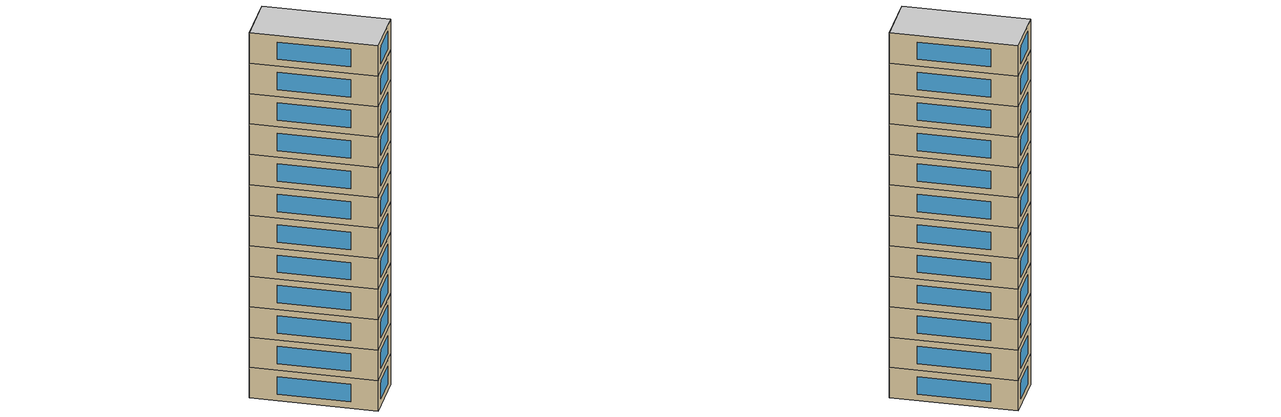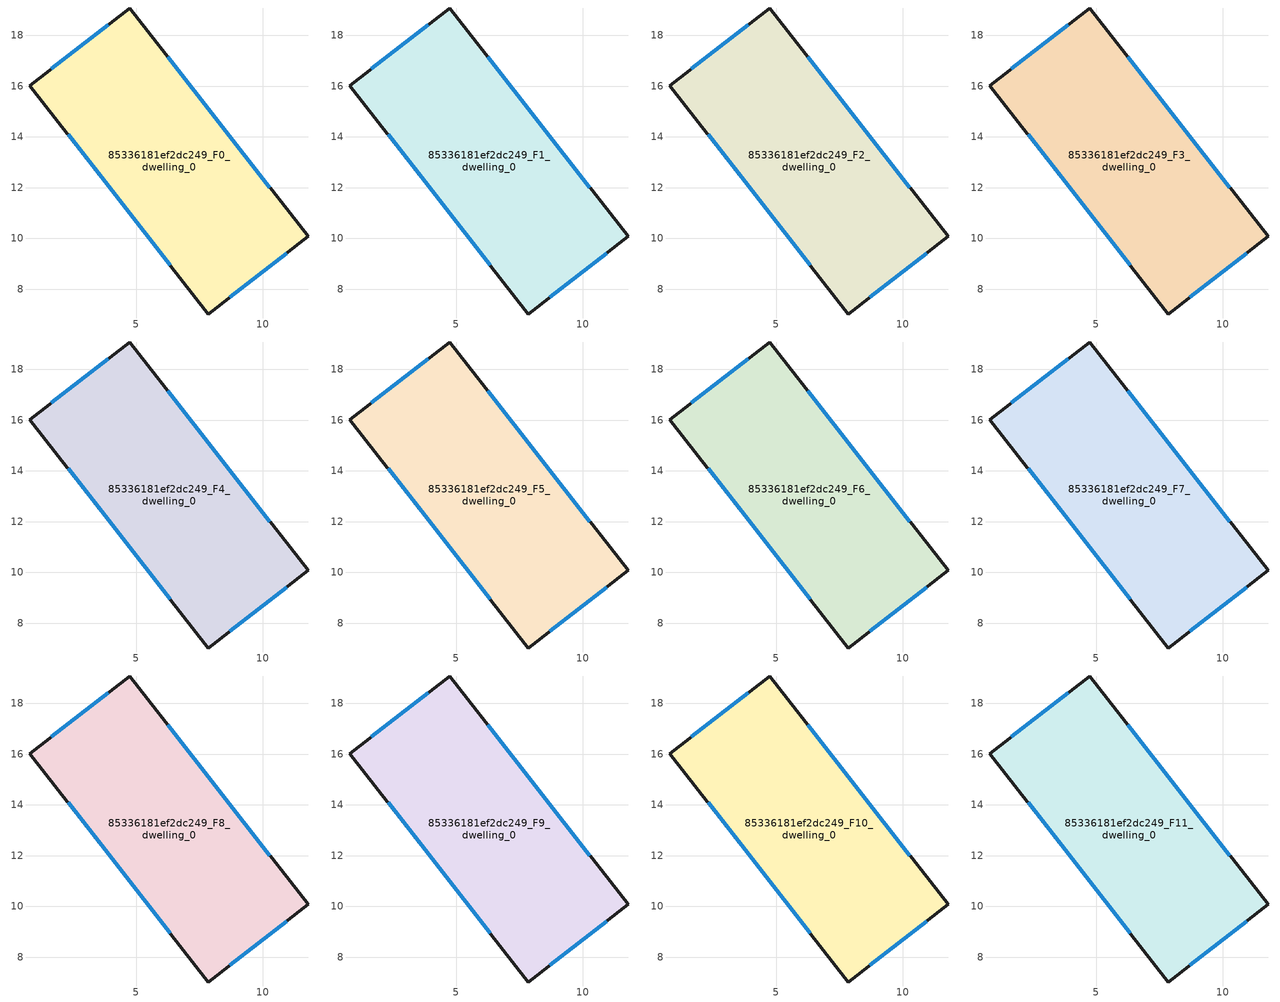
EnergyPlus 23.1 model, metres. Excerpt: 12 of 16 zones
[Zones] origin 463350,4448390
85336181ef2dc249_F0_dwelling_0
 floor ground (EU_floor_Construction): 4.75,19.08 11.78,10.08 7.84,7.02 0.81,16.02 z0
 wall outside (EU_wall_Construction): 4.75,19.08 0.81,16.02 7.84,7.02 11.78,10.08 4.75,19.08 z0:3
 window (EU_Window_Construction): 3.91,18.42 1.66,16.68 / 10.28,12 6.26,17.15 / 8.69,7.68 10.94,9.42 / 2.32,14.1 6.34,8.95 z0.64:2.36
85336181ef2dc249_F1_dwelling_0
 floor to 85336181ef2dc249_F0_dwelling_0 (EU_floor_Construction): 4.75,19.08 11.78,10.08 7.84,7.02 0.81,16.02 z3
 wall outside (EU_wall_Construction): 4.75,19.08 0.81,16.02 7.84,7.02 11.78,10.08 4.75,19.08 z3:6
 window (EU_Window_Construction): 3.91,18.42 1.66,16.68 / 10.28,12 6.26,17.15 / 8.69,7.68 10.94,9.42 / 2.32,14.1 6.34,8.95 z3.64:5.36
85336181ef2dc249_F2_dwelling_0
 floor to 85336181ef2dc249_F1_dwelling_0 (EU_floor_Construction): 4.75,19.08 11.78,10.08 7.84,7.02 0.81,16.02 z6
 wall outside (EU_wall_Construction): 4.75,19.08 0.81,16.02 7.84,7.02 11.78,10.08 4.75,19.08 z6:9
 window (EU_Window_Construction): 3.91,18.42 1.66,16.68 / 10.28,12 6.26,17.15 / 8.69,7.68 10.94,9.42 / 2.32,14.1 6.34,8.95 z6.64:8.36
85336181ef2dc249_F3_dwelling_0
 floor to 85336181ef2dc249_F2_dwelling_0 (EU_floor_Construction): 4.75,19.08 11.78,10.08 7.84,7.02 0.81,16.02 z9
 wall outside (EU_wall_Construction): 4.75,19.08 0.81,16.02 7.84,7.02 11.78,10.08 4.75,19.08 z9:12
 window (EU_Window_Construction): 3.91,18.42 1.66,16.68 / 10.28,12 6.26,17.15 / 8.69,7.68 10.94,9.42 / 2.32,14.1 6.34,8.95 z9.64:11.36
85336181ef2dc249_F4_dwelling_0
 floor to 85336181ef2dc249_F3_dwelling_0 (EU_floor_Construction): 4.75,19.08 11.78,10.08 7.84,7.02 0.81,16.02 z12
 wall outside (EU_wall_Construction): 4.75,19.08 0.81,16.02 7.84,7.02 11.78,10.08 4.75,19.08 z12:15
 window (EU_Window_Construction): 3.91,18.42 1.66,16.68 / 10.28,12 6.26,17.15 / 8.69,7.68 10.94,9.42 / 2.32,14.1 6.34,8.95 z12.64:14.36
85336181ef2dc249_F5_dwelling_0
 floor to 85336181ef2dc249_F4_dwelling_0 (EU_floor_Construction): 4.75,19.08 11.78,10.08 7.84,7.02 0.81,16.02 z15
 wall outside (EU_wall_Construction): 4.75,19.08 0.81,16.02 7.84,7.02 11.78,10.08 4.75,19.08 z15:18
 window (EU_Window_Construction): 3.91,18.42 1.66,16.68 / 10.28,12 6.26,17.15 / 8.69,7.68 10.94,9.42 / 2.32,14.1 6.34,8.95 z15.64:17.36
85336181ef2dc249_F6_dwelling_0
 floor to 85336181ef2dc249_F5_dwelling_0 (EU_floor_Construction): 4.75,19.08 11.78,10.08 7.84,7.02 0.81,16.02 z18
 wall outside (EU_wall_Construction): 4.75,19.08 0.81,16.02 7.84,7.02 11.78,10.08 4.75,19.08 z18:21
 window (EU_Window_Construction): 3.91,18.42 1.66,16.68 / 10.28,12 6.26,17.15 / 8.69,7.68 10.94,9.42 / 2.32,14.1 6.34,8.95 z18.64:20.36
85336181ef2dc249_F7_dwelling_0
 floor to 85336181ef2dc249_F6_dwelling_0 (EU_floor_Construction): 4.75,19.08 11.78,10.08 7.84,7.02 0.81,16.02 z21
 wall outside (EU_wall_Construction): 4.75,19.08 0.81,16.02 7.84,7.02 11.78,10.08 4.75,19.08 z21:24
 window (EU_Window_Construction): 3.91,18.42 1.66,16.68 / 10.28,12 6.26,17.15 / 8.69,7.68 10.94,9.42 / 2.32,14.1 6.34,8.95 z21.64:23.36
85336181ef2dc249_F8_dwelling_0
 floor to 85336181ef2dc249_F7_dwelling_0 (EU_floor_Construction): 4.75,19.08 11.78,10.08 7.84,7.02 0.81,16.02 z24
 wall outside (EU_wall_Construction): 4.75,19.08 0.81,16.02 7.84,7.02 11.78,10.08 4.75,19.08 z24:27
 window (EU_Window_Construction): 3.91,18.42 1.66,16.68 / 10.28,12 6.26,17.15 / 8.69,7.68 10.94,9.42 / 2.32,14.1 6.34,8.95 z24.64:26.36
85336181ef2dc249_F9_dwelling_0
 floor to 85336181ef2dc249_F8_dwelling_0 (EU_floor_Construction): 4.75,19.08 11.78,10.08 7.84,7.02 0.81,16.02 z27
 wall outside (EU_wall_Construction): 4.75,19.08 0.81,16.02 7.84,7.02 11.78,10.08 4.75,19.08 z27:30
 window (EU_Window_Construction): 3.91,18.42 1.66,16.68 / 10.28,12 6.26,17.15 / 8.69,7.68 10.94,9.42 / 2.32,14.1 6.34,8.95 z27.64:29.36
85336181ef2dc249_F10_dwelling_0
 floor to 85336181ef2dc249_F9_dwelling_0 (EU_floor_Construction): 4.75,19.08 11.78,10.08 7.84,7.02 0.81,16.02 z30
 wall outside (EU_wall_Construction): 4.75,19.08 0.81,16.02 7.84,7.02 11.78,10.08 4.75,19.08 z30:33
 window (EU_Window_Construction): 3.91,18.42 1.66,16.68 / 10.28,12 6.26,17.15 / 8.69,7.68 10.94,9.42 / 2.32,14.1 6.34,8.95 z30.64:32.36
85336181ef2dc249_F11_dwelling_0
 floor to 85336181ef2dc249_F10_dwelling_0 (EU_floor_Construction): 4.75,19.08 11.78,10.08 7.84,7.02 0.81,16.02 z33
 wall outside (EU_wall_Construction): 4.75,19.08 0.81,16.02 7.84,7.02 11.78,10.08 4.75,19.08 z33:36
 window (EU_Window_Construction): 3.91,18.42 1.66,16.68 / 10.28,12 6.26,17.15 / 8.69,7.68 10.94,9.42 / 2.32,14.1 6.34,8.95 z33.64:35.36
 ceiling to 85336181ef2dc249_F12_dwelling_0 (EU_floor_Construction): 11.78,10.08 4.75,19.08 0.81,16.02 7.84,7.02 z36
[Building]
EU S2 Campaign: North Axis=0; Terrain=City; Solar Distribution=FullExterior
[Site:Location]
Yerevan-Zvartnots.Intl.AP: Latitude=40.15; Longitude=44.383; Time Zone=4; Elevation=854
[SizingPeriod:WeatherFileDays]
AnnualSizingPeriod: Begin Month=1; Begin Day of Month=1; End Month=12; End Day of Month=31; Day of Week for Start Day=Monday; Use Weather File Daylight Saving Period=No; Use Weather File Rain and Snow Indicators=No
[MATERIAL]
EU_InternalMass_Material: Roughness=MediumRough; Thickness=0.1; Conductivity=1; Density=1800; Specific Heat=900; Thermal Absorptance=0.9; Solar Absorptance=0.7; Visible Absorptance=0.7
[MATERIAL:NOMASS] Roughness=MediumRough; Thermal Absorptance=0.9; Solar Absorptance=0.7; Visible Absorptance=0.7
Name | Thermal Resistance
EU_wall_NoMass | 1.05043
EU_floor_NoMass | 0.478065
[WINDOWMATERIAL:SIMPLEGLAZINGSYSTEM]
EU_Window_SimpleGlazing: UFactor=2.5566; Solar Heat Gain Coefficient=0.75; Visible Transmittance=0.75
[CONSTRUCTION]
EU_wall_Construction: EU_wall_NoMass
EU_floor_Construction: EU_floor_NoMass
EU_Window_Construction: EU_Window_SimpleGlazing
EU_InternalMass_Construction: EU_InternalMass_Material
[ZONE] Type=1; Multiplier=1; Ceiling Height=autocalculate; Volume=170.828; Floor Area=autocalculate; Part of Total Floor Area=Yes
85336181ef2dc249_F0_dwelling_0; 85336181ef2dc249_F1_dwelling_0; 85336181ef2dc249_F2_dwelling_0; 85336181ef2dc249_F3_dwelling_0; 85336181ef2dc249_F4_dwelling_0; 85336181ef2dc249_F5_dwelling_0; 85336181ef2dc249_F6_dwelling_0; 85336181ef2dc249_F7_dwelling_0; 85336181ef2dc249_F8_dwelling_0; 85336181ef2dc249_F9_dwelling_0; 85336181ef2dc249_F10_dwelling_0; 85336181ef2dc249_F11_dwelling_0
[INTERNALMASS] Construction=EU_InternalMass_Construction; Surface Area=56.9425
Name | Zone or ZoneList
85336181ef2dc249_F0_dwelling_0_EU_InternalMass | 85336181ef2dc249_F0_dwelling_0
85336181ef2dc249_F1_dwelling_0_EU_InternalMass | 85336181ef2dc249_F1_dwelling_0
85336181ef2dc249_F2_dwelling_0_EU_InternalMass | 85336181ef2dc249_F2_dwelling_0
85336181ef2dc249_F3_dwelling_0_EU_InternalMass | 85336181ef2dc249_F3_dwelling_0
85336181ef2dc249_F4_dwelling_0_EU_InternalMass | 85336181ef2dc249_F4_dwelling_0
85336181ef2dc249_F5_dwelling_0_EU_InternalMass | 85336181ef2dc249_F5_dwelling_0
85336181ef2dc249_F6_dwelling_0_EU_InternalMass | 85336181ef2dc249_F6_dwelling_0
85336181ef2dc249_F7_dwelling_0_EU_InternalMass | 85336181ef2dc249_F7_dwelling_0
85336181ef2dc249_F8_dwelling_0_EU_InternalMass | 85336181ef2dc249_F8_dwelling_0
85336181ef2dc249_F9_dwelling_0_EU_InternalMass | 85336181ef2dc249_F9_dwelling_0
85336181ef2dc249_F10_dwelling_0_EU_InternalMass | 85336181ef2dc249_F10_dwelling_0
85336181ef2dc249_F11_dwelling_0_EU_InternalMass | 85336181ef2dc249_F11_dwelling_0
[OTHEREQUIPMENT] Fuel Type=Electricity; Design Level Calculation Method=Watts/Area; Power per Zone Floor Area=1; Fraction Latent=0; Fraction Radiant=0; Fraction Lost=0; Carbon Dioxide Generation Rate=0; EndUse Subcategory=EU_Step8_InternalGains
Name | Zone or ZoneList or Space or SpaceList | Schedule
EU_Step8_InternalGain_85336181ef2dc249_F0_dwelling_0_f000 | 85336181ef2dc249_F0_dwelling_0 | EU_Step8_GainSchedule_85336181ef2dc249_F0_dwelling_0_f000
EU_Step8_InternalGain_85336181ef2dc249_F1_dwelling_0_f000 | 85336181ef2dc249_F1_dwelling_0 | EU_Step8_GainSchedule_85336181ef2dc249_F1_dwelling_0_f000
EU_Step8_InternalGain_85336181ef2dc249_F2_dwelling_0_f000 | 85336181ef2dc249_F2_dwelling_0 | EU_Step8_GainSchedule_85336181ef2dc249_F2_dwelling_0_f000
EU_Step8_InternalGain_85336181ef2dc249_F3_dwelling_0_f000 | 85336181ef2dc249_F3_dwelling_0 | EU_Step8_GainSchedule_85336181ef2dc249_F3_dwelling_0_f000
EU_Step8_InternalGain_85336181ef2dc249_F4_dwelling_0_f000 | 85336181ef2dc249_F4_dwelling_0 | EU_Step8_GainSchedule_85336181ef2dc249_F4_dwelling_0_f000
EU_Step8_InternalGain_85336181ef2dc249_F5_dwelling_0_f000 | 85336181ef2dc249_F5_dwelling_0 | EU_Step8_GainSchedule_85336181ef2dc249_F5_dwelling_0_f000
EU_Step8_InternalGain_85336181ef2dc249_F6_dwelling_0_f000 | 85336181ef2dc249_F6_dwelling_0 | EU_Step8_GainSchedule_85336181ef2dc249_F6_dwelling_0_f000
EU_Step8_InternalGain_85336181ef2dc249_F7_dwelling_0_f000 | 85336181ef2dc249_F7_dwelling_0 | EU_Step8_GainSchedule_85336181ef2dc249_F7_dwelling_0_f000
EU_Step8_InternalGain_85336181ef2dc249_F8_dwelling_0_f000 | 85336181ef2dc249_F8_dwelling_0 | EU_Step8_GainSchedule_85336181ef2dc249_F8_dwelling_0_f000
EU_Step8_InternalGain_85336181ef2dc249_F9_dwelling_0_f000 | 85336181ef2dc249_F9_dwelling_0 | EU_Step8_GainSchedule_85336181ef2dc249_F9_dwelling_0_f000
EU_Step8_InternalGain_85336181ef2dc249_F10_dwelling_0_f000 | 85336181ef2dc249_F10_dwelling_0 | EU_Step8_GainSchedule_85336181ef2dc249_F10_dwelling_0_f000
EU_Step8_InternalGain_85336181ef2dc249_F11_dwelling_0_f000 | 85336181ef2dc249_F11_dwelling_0 | EU_Step8_GainSchedule_85336181ef2dc249_F11_dwelling_0_f000
[ZONEVENTILATION:DESIGNFLOWRATE] Schedule=EU_AlwaysOn; Design Flow Rate Calculation Method=AirChanges/Hour; Air Changes per Hour=0.557805; Ventilation Type=Natural; Fan Pressure Rise=0; Fan Total Efficiency=1; Constant Term Coefficient=1; Temperature Term Coefficient=0; Velocity Term Coefficient=0; Velocity Squared Term Coefficient=0; Minimum Indoor Temperature=-100; Maximum Indoor Temperature=100; Delta Temperature=-100; Minimum Outdoor Temperature=-100; Maximum Outdoor Temperature=100; Maximum Wind Speed=40
Name | Zone or ZoneList or Space or SpaceList
EU_ConstantAir_85336181ef2dc249_F0_dwelling_0 | 85336181ef2dc249_F0_dwelling_0
EU_ConstantAir_85336181ef2dc249_F1_dwelling_0 | 85336181ef2dc249_F1_dwelling_0
EU_ConstantAir_85336181ef2dc249_F2_dwelling_0 | 85336181ef2dc249_F2_dwelling_0
EU_ConstantAir_85336181ef2dc249_F3_dwelling_0 | 85336181ef2dc249_F3_dwelling_0
EU_ConstantAir_85336181ef2dc249_F4_dwelling_0 | 85336181ef2dc249_F4_dwelling_0
EU_ConstantAir_85336181ef2dc249_F5_dwelling_0 | 85336181ef2dc249_F5_dwelling_0
EU_ConstantAir_85336181ef2dc249_F6_dwelling_0 | 85336181ef2dc249_F6_dwelling_0
EU_ConstantAir_85336181ef2dc249_F7_dwelling_0 | 85336181ef2dc249_F7_dwelling_0
EU_ConstantAir_85336181ef2dc249_F8_dwelling_0 | 85336181ef2dc249_F8_dwelling_0
EU_ConstantAir_85336181ef2dc249_F9_dwelling_0 | 85336181ef2dc249_F9_dwelling_0
EU_ConstantAir_85336181ef2dc249_F10_dwelling_0 | 85336181ef2dc249_F10_dwelling_0
EU_ConstantAir_85336181ef2dc249_F11_dwelling_0 | 85336181ef2dc249_F11_dwelling_0
[HVACTEMPLATE:THERMOSTAT] Constant Heating Setpoint=20; Constant Cooling Setpoint=50
EU_HeatOnly_85336181ef2dc249_F0_dwelling_0; EU_HeatOnly_85336181ef2dc249_F1_dwelling_0; EU_HeatOnly_85336181ef2dc249_F2_dwelling_0; EU_HeatOnly_85336181ef2dc249_F3_dwelling_0; EU_HeatOnly_85336181ef2dc249_F4_dwelling_0; EU_HeatOnly_85336181ef2dc249_F5_dwelling_0; EU_HeatOnly_85336181ef2dc249_F6_dwelling_0; EU_HeatOnly_85336181ef2dc249_F7_dwelling_0; EU_HeatOnly_85336181ef2dc249_F8_dwelling_0; EU_HeatOnly_85336181ef2dc249_F9_dwelling_0; EU_HeatOnly_85336181ef2dc249_F10_dwelling_0; EU_HeatOnly_85336181ef2dc249_F11_dwelling_0; EU_HeatOnly_85336181ef2dc249_F12_dwelling_0; EU_HeatOnly_85336181ef2dc249_F13_dwelling_0; EU_HeatOnly_85336181ef2dc249_F14_dwelling_0; EU_HeatOnly_85336181ef2dc249_F15_dwelling_0
[HVACTEMPLATE:ZONE:IDEALLOADSAIRSYSTEM] System Availability Schedule=EU_AlwaysOn; Maximum Heating Supply Air Temperature=50; Minimum Cooling Supply Air Temperature=13; Maximum Heating Supply Air Humidity Ratio=0.0156; Minimum Cooling Supply Air Humidity Ratio=0.0077; Heating Limit=NoLimit; Cooling Limit=NoLimit; Heating Availability Schedule=EU_AlwaysOn; Cooling Availability Schedule=EU_CoolingOff; Dehumidification Control Type=ConstantSensibleHeatRatio; Cooling Sensible Heat Ratio=0.7; Dehumidification Setpoint=60; Humidification Control Type=None; Humidification Setpoint=30; Outdoor Air Method=None; Outdoor Air Flow Rate per Person=0.00944; Outdoor Air Flow Rate per Zone Floor Area=0; Outdoor Air Flow Rate per Zone=0; Demand Controlled Ventilation Type=None; Outdoor Air Economizer Type=NoEconomizer; Heat Recovery Type=None; Sensible Heat Recovery Effectiveness=0.7; Latent Heat Recovery Effectiveness=0.65
Name | Template Thermostat
85336181ef2dc249_F0_dwelling_0 | EU_HeatOnly_85336181ef2dc249_F0_dwelling_0
85336181ef2dc249_F1_dwelling_0 | EU_HeatOnly_85336181ef2dc249_F1_dwelling_0
85336181ef2dc249_F2_dwelling_0 | EU_HeatOnly_85336181ef2dc249_F2_dwelling_0
85336181ef2dc249_F3_dwelling_0 | EU_HeatOnly_85336181ef2dc249_F3_dwelling_0
85336181ef2dc249_F4_dwelling_0 | EU_HeatOnly_85336181ef2dc249_F4_dwelling_0
85336181ef2dc249_F5_dwelling_0 | EU_HeatOnly_85336181ef2dc249_F5_dwelling_0
85336181ef2dc249_F6_dwelling_0 | EU_HeatOnly_85336181ef2dc249_F6_dwelling_0
85336181ef2dc249_F7_dwelling_0 | EU_HeatOnly_85336181ef2dc249_F7_dwelling_0
85336181ef2dc249_F8_dwelling_0 | EU_HeatOnly_85336181ef2dc249_F8_dwelling_0
85336181ef2dc249_F9_dwelling_0 | EU_HeatOnly_85336181ef2dc249_F9_dwelling_0
85336181ef2dc249_F10_dwelling_0 | EU_HeatOnly_85336181ef2dc249_F10_dwelling_0
85336181ef2dc249_F11_dwelling_0 | EU_HeatOnly_85336181ef2dc249_F11_dwelling_0
[SIZING:ZONE] Zone Cooling Design Supply Air Temperature Input Method=SupplyAirTemperature; Zone Cooling Design Supply Air Temperature=13; Zone Heating Design Supply Air Temperature Input Method=SupplyAirTemperature; Zone Heating Design Supply Air Temperature=50; Zone Cooling Design Supply Air Humidity Ratio=0.008; Zone Heating Design Supply Air Humidity Ratio=0.008; Cooling Design Air Flow Method=DesignDay; Cooling Design Air Flow Rate=0; Cooling Minimum Air Flow per Zone Floor Area=0.000762; Cooling Minimum Air Flow=0; Cooling Minimum Air Flow Fraction=0.2; Heating Design Air Flow Method=DesignDay; Heating Design Air Flow Rate=0; Heating Maximum Air Flow per Zone Floor Area=0.002032; Heating Maximum Air Flow=0.141576; Heating Maximum Air Flow Fraction=0.3; Account for Dedicated Outdoor Air System=No; Dedicated Outdoor Air System Control Strategy=NeutralSupplyAir; Dedicated Outdoor Air Low Setpoint Temperature for Design=autosize; Dedicated Outdoor Air High Setpoint Temperature for Design=autosize; Zone Load Sizing Method=Sensible Load Only No Latent Load; Zone Latent Cooling Design Supply Air Humidity Ratio Input Method=HumidityRatioDifference; Zone Cooling Design Supply Air Humidity Ratio Difference=0.005; Zone Latent Heating Design Supply Air Humidity Ratio Input Method=HumidityRatioDifference; Zone Humidification Design Supply Air Humidity Ratio Difference=0.005
85336181ef2dc249_F0_dwelling_0; 85336181ef2dc249_F1_dwelling_0; 85336181ef2dc249_F2_dwelling_0; 85336181ef2dc249_F3_dwelling_0; 85336181ef2dc249_F4_dwelling_0; 85336181ef2dc249_F5_dwelling_0; 85336181ef2dc249_F6_dwelling_0; 85336181ef2dc249_F7_dwelling_0; 85336181ef2dc249_F8_dwelling_0; 85336181ef2dc249_F9_dwelling_0; 85336181ef2dc249_F10_dwelling_0; 85336181ef2dc249_F11_dwelling_0
[SCHEDULE:CONSTANT]
Name | Hourly Value
EU_AlwaysOn | 1
EU_CoolingOff | 0
[SCHEDULE:FILE] Column Number=1; Rows to Skip at Top=0; Number of Hours of Data=8760; Column Separator=Comma; Interpolate to Timestep=No; Minutes per Item=60; Adjust Schedule for Daylight Savings=Yes
Name | File
EU_Step8_GainSchedule_85336181ef2dc249_F0_dwelling_0_f000 | ../../schedules/85336181ef2dc249/85336181ef2dc249_F0_dwelling_0_f000_gain.csv
EU_Step8_GainSchedule_85336181ef2dc249_F1_dwelling_0_f000 | ../../schedules/85336181ef2dc249/85336181ef2dc249_F1_dwelling_0_f000_gain.csv
EU_Step8_GainSchedule_85336181ef2dc249_F2_dwelling_0_f000 | ../../schedules/85336181ef2dc249/85336181ef2dc249_F2_dwelling_0_f000_gain.csv
EU_Step8_GainSchedule_85336181ef2dc249_F3_dwelling_0_f000 | ../../schedules/85336181ef2dc249/85336181ef2dc249_F3_dwelling_0_f000_gain.csv
EU_Step8_GainSchedule_85336181ef2dc249_F4_dwelling_0_f000 | ../../schedules/85336181ef2dc249/85336181ef2dc249_F4_dwelling_0_f000_gain.csv
EU_Step8_GainSchedule_85336181ef2dc249_F5_dwelling_0_f000 | ../../schedules/85336181ef2dc249/85336181ef2dc249_F5_dwelling_0_f000_gain.csv
EU_Step8_GainSchedule_85336181ef2dc249_F6_dwelling_0_f000 | ../../schedules/85336181ef2dc249/85336181ef2dc249_F6_dwelling_0_f000_gain.csv
EU_Step8_GainSchedule_85336181ef2dc249_F7_dwelling_0_f000 | ../../schedules/85336181ef2dc249/85336181ef2dc249_F7_dwelling_0_f000_gain.csv
EU_Step8_GainSchedule_85336181ef2dc249_F8_dwelling_0_f000 | ../../schedules/85336181ef2dc249/85336181ef2dc249_F8_dwelling_0_f000_gain.csv
EU_Step8_GainSchedule_85336181ef2dc249_F9_dwelling_0_f000 | ../../schedules/85336181ef2dc249/85336181ef2dc249_F9_dwelling_0_f000_gain.csv
EU_Step8_GainSchedule_85336181ef2dc249_F10_dwelling_0_f000 | ../../schedules/85336181ef2dc249/85336181ef2dc249_F10_dwelling_0_f000_gain.csv
EU_Step8_GainSchedule_85336181ef2dc249_F11_dwelling_0_f000 | ../../schedules/85336181ef2dc249/85336181ef2dc249_F11_dwelling_0_f000_gain.csv
